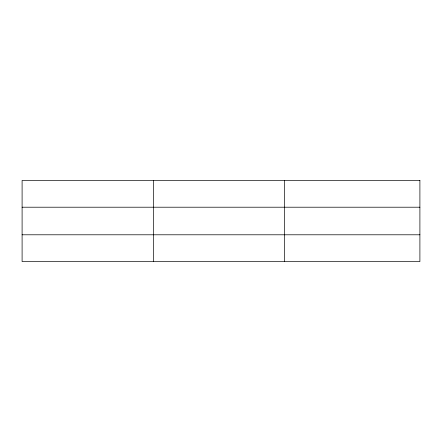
<?xml version="1.0" encoding="UTF-8"?>
<svg xmlns="http://www.w3.org/2000/svg" width="442" height="442" viewBox="0 0 442 442"><rect width="100%" height="100%" fill="white"/><g stroke="black" fill="none" stroke-linecap="round" stroke-linejoin="round"><path stroke-width="0.66" d="M153.374 261.565L153.374 180.435M284.648 261.565L284.648 180.435M22.1 207.21L419.9 207.21M22.1 234.79L419.9 234.79M419.9 180.435L419.9 261.565L22.1 261.565L22.1 180.435L419.9 180.435"/></g></svg>
